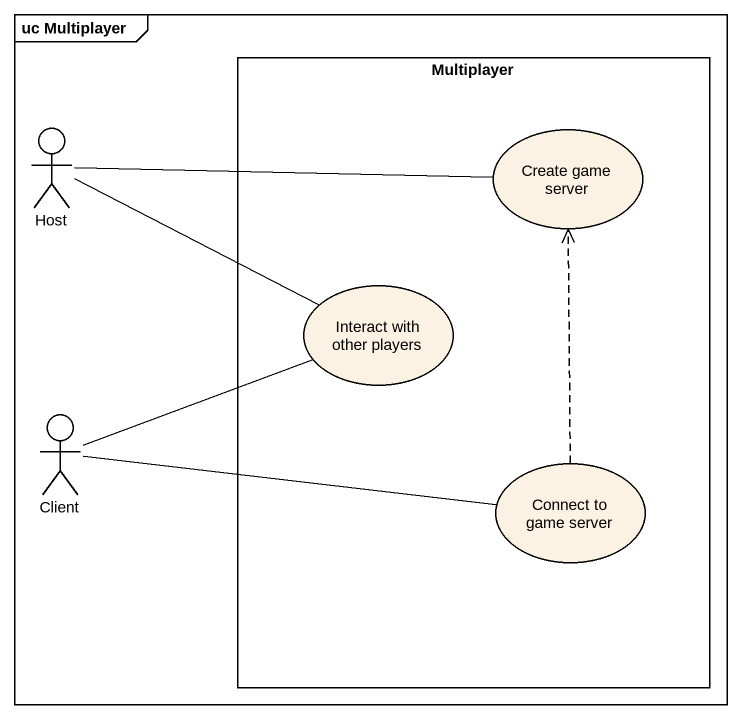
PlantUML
@startuml
mainframe uc Multiplayer
rectangle Multiplayer {
  usecase "Create game server" as Create_game_server
  usecase "Interact with other players" as Interact_with_other_players
  usecase "Connect to game server" as Connect_to_game_server
}
actor Host
actor Client
Host -right- Create_game_server
Host -right- Interact_with_other_players
Client -right- Interact_with_other_players
Client -right- Connect_to_game_server
Connect_to_game_server .up.> Create_game_server
@enduml
